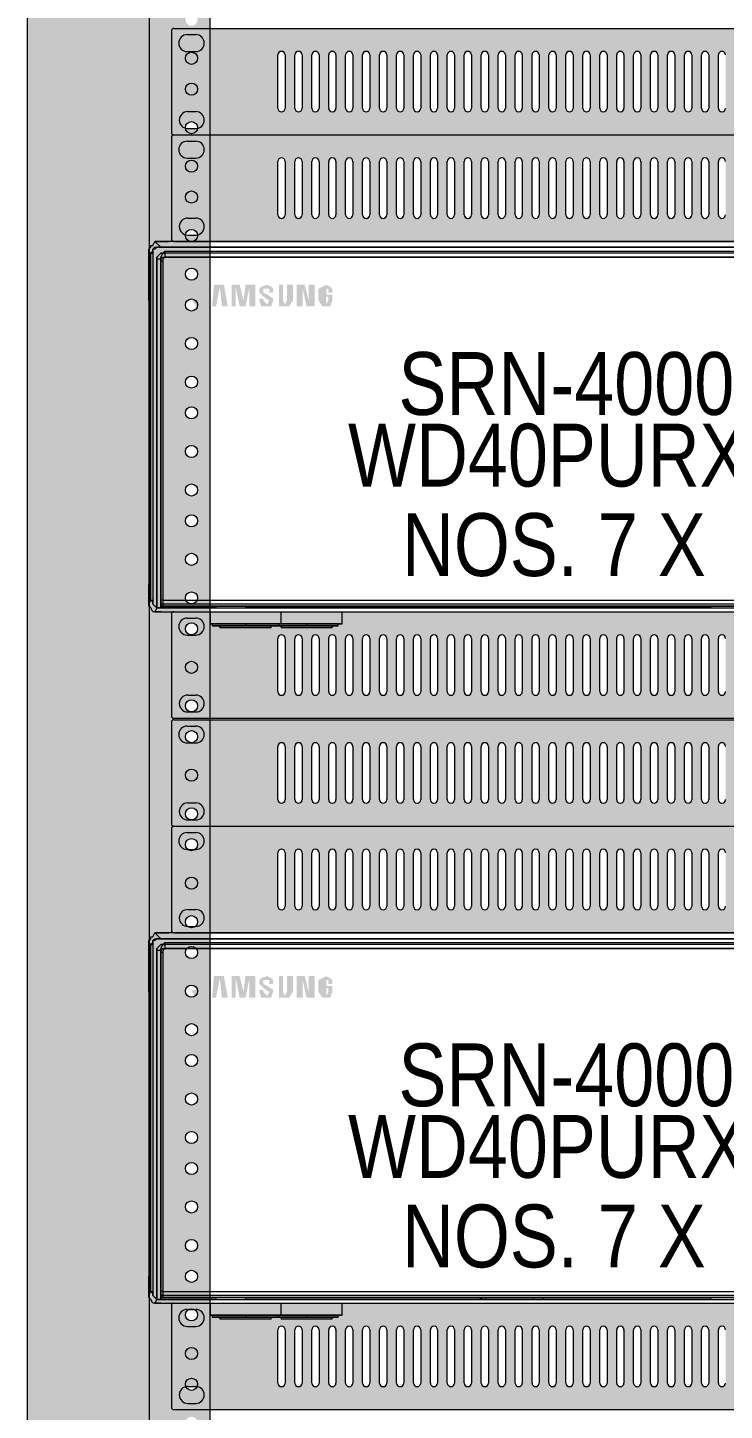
# Model space of a CAD drawing. Header units: millimetres. Extents: x 11706 to 18081, y 7308 to 12674.
# Drawn here: x 15917 to 16152.8, y 8729.1 to 9196.8 of the extents above; entities that cross this region are included whole.
import ezdxf
from ezdxf.enums import TextEntityAlignment as Align

# ---------------------------------------------------------------- set-up
doc = ezdxf.new("R2010")
doc.units = ezdxf.units.MM
doc.layers.get('0').update_dxf_attribs({"lineweight": 0})
doc.layers.add('H', color=7, linetype='Continuous')
doc.styles.get("Standard").update_dxf_attribs({"font": 'ARIALN.TTF'})

# ---------------------------------------------------------------- blocks, each defined once
blk = doc.blocks.new('ND-6842')
h = blk.add_hatch(color=9)
h.dxf.hatch_style = 1
h.paths.add_polyline_path([(2857.57, 7259.12), (2257.57, 7259.12), (2257.57, 5286.22), (2857.57, 5286.22)])
h.paths.add_polyline_path([(2807.57, 7209.12), (2807.57, 5336.22), (2307.57, 5336.22), (2307.57, 7209.12)], flags=16)
h = blk.add_hatch(color=9)
h.dxf.hatch_style = 1
h.paths.add_polyline_path([(2332.57, 7209.12), (2307.57, 7209.12), (2307.57, 5336.22), (2332.57, 5336.22)])
h.paths.add_polyline_path([(2322.57, 5345.52, -1), (2327.57, 5345.52, -1)], flags=16)
h.paths.add_polyline_path([(2322.57, 5361.4, -1), (2327.57, 5361.4, -1)], flags=16)
h.paths.add_polyline_path([(2322.57, 5377.27, -1), (2327.57, 5377.27, -1)], flags=16)
h.paths.add_polyline_path([(2322.57, 5389.97, -1), (2327.57, 5389.97, -1)], flags=16)
h.paths.add_polyline_path([(2322.57, 5405.85, -1), (2327.57, 5405.85, -1)], flags=16)
h.paths.add_polyline_path([(2322.57, 5421.72, -1), (2327.57, 5421.72, -1)], flags=16)
h.paths.add_polyline_path([(2322.57, 5434.42, -1), (2327.57, 5434.42, -1)], flags=16)
h.paths.add_polyline_path([(2322.57, 5450.3, -1), (2327.57, 5450.3, -1)], flags=16)
h.paths.add_polyline_path([(2322.57, 5466.17, -1), (2327.57, 5466.17, -1)], flags=16)
h.paths.add_polyline_path([(2322.57, 5478.87, -1), (2327.57, 5478.87, -1)], flags=16)
h.paths.add_polyline_path([(2322.57, 5494.75, -1), (2327.57, 5494.75, -1)], flags=16)
h.paths.add_polyline_path([(2322.57, 5510.62, -1), (2327.57, 5510.62, -1)], flags=16)
h.paths.add_polyline_path([(2322.57, 5523.32, -1), (2327.57, 5523.32, -1)], flags=16)
h.paths.add_polyline_path([(2322.57, 5539.2, -1), (2327.57, 5539.2, -1)], flags=16)
h.paths.add_polyline_path([(2322.57, 5555.07, -1), (2327.57, 5555.07, -1)], flags=16)
h.paths.add_polyline_path([(2322.57, 5567.77, -1), (2327.57, 5567.77, -1)], flags=16)
h.paths.add_polyline_path([(2322.57, 5583.65, -1), (2327.57, 5583.65, -1)], flags=16)
h.paths.add_polyline_path([(2322.57, 5599.52, -1), (2327.57, 5599.52, -1)], flags=16)
h.paths.add_polyline_path([(2322.57, 5612.22, -1), (2327.57, 5612.22, -1)], flags=16)
h.paths.add_polyline_path([(2322.57, 5628.1, -1), (2327.57, 5628.1, -1)], flags=16)
h.paths.add_polyline_path([(2322.57, 5643.97, -1), (2327.57, 5643.97, -1)], flags=16)
h.paths.add_polyline_path([(2322.57, 5656.67, -1), (2327.57, 5656.67, -1)], flags=16)
h.paths.add_polyline_path([(2322.57, 5672.55, -1), (2327.57, 5672.55, -1)], flags=16)
h.paths.add_polyline_path([(2322.57, 5688.42, -1), (2327.57, 5688.42, -1)], flags=16)
h.paths.add_polyline_path([(2322.57, 5701.12, -1), (2327.57, 5701.12, -1)], flags=16)
h.paths.add_polyline_path([(2322.57, 5717, -1), (2327.57, 5717, -1)], flags=16)
h.paths.add_polyline_path([(2322.57, 5732.87, -1), (2327.57, 5732.87, -1)], flags=16)
h.paths.add_polyline_path([(2322.57, 5745.57, -1), (2327.57, 5745.57, -1)], flags=16)
h.paths.add_polyline_path([(2322.57, 5761.45, -1), (2327.57, 5761.45, -1)], flags=16)
h.paths.add_polyline_path([(2322.57, 5777.32, -1), (2327.57, 5777.32, -1)], flags=16)
h.paths.add_polyline_path([(2322.57, 5790.02, -1), (2327.57, 5790.02, -1)], flags=16)
h.paths.add_polyline_path([(2322.57, 5805.9, -1), (2327.57, 5805.9, -1)], flags=16)
h.paths.add_polyline_path([(2322.57, 5821.77, -1), (2327.57, 5821.77, -1)], flags=16)
h.paths.add_polyline_path([(2322.57, 5834.47, -1), (2327.57, 5834.47, -1)], flags=16)
h.paths.add_polyline_path([(2322.57, 5850.35, -1), (2327.57, 5850.35, -1)], flags=16)
h.paths.add_polyline_path([(2322.57, 5866.22, -1), (2327.57, 5866.22, -1)], flags=16)
h.paths.add_polyline_path([(2322.57, 5878.92, -1), (2327.57, 5878.92, -1)], flags=16)
h.paths.add_polyline_path([(2322.57, 5894.8, -1), (2327.57, 5894.8, -1)], flags=16)
h.paths.add_polyline_path([(2322.57, 5910.67, -1), (2327.57, 5910.67, -1)], flags=16)
h.paths.add_polyline_path([(2322.57, 5923.37, -1), (2327.57, 5923.37, -1)], flags=16)
h.paths.add_polyline_path([(2322.57, 5939.25, -1), (2327.57, 5939.25, -1)], flags=16)
h.paths.add_polyline_path([(2322.57, 5955.12, -1), (2327.57, 5955.12, -1)], flags=16)
h.paths.add_polyline_path([(2322.57, 5967.82, -1), (2327.57, 5967.82, -1)], flags=16)
h.paths.add_polyline_path([(2322.57, 5983.7, -1), (2327.57, 5983.7, -1)], flags=16)
h.paths.add_polyline_path([(2322.57, 5999.57, -1), (2327.57, 5999.57, -1)], flags=16)
h.paths.add_polyline_path([(2322.57, 6012.27, -1), (2327.57, 6012.27, -1)], flags=16)
h.paths.add_polyline_path([(2322.57, 6028.15, -1), (2327.57, 6028.15, -1)], flags=16)
h.paths.add_polyline_path([(2322.57, 6044.02, -1), (2327.57, 6044.02, -1)], flags=16)
h.paths.add_polyline_path([(2322.57, 6056.72, -1), (2327.57, 6056.72, -1)], flags=16)
h.paths.add_polyline_path([(2322.57, 6072.6, -1), (2327.57, 6072.6, -1)], flags=16)
h.paths.add_polyline_path([(2322.57, 6088.47, -1), (2327.57, 6088.47, -1)], flags=16)
h.paths.add_polyline_path([(2322.57, 6101.17, -1), (2327.57, 6101.17, -1)], flags=16)
h.paths.add_polyline_path([(2322.57, 6117.05, -1), (2327.57, 6117.05, -1)], flags=16)
h.paths.add_polyline_path([(2322.57, 6132.92, -1), (2327.57, 6132.92, -1)], flags=16)
h.paths.add_polyline_path([(2322.57, 6145.62, -1), (2327.57, 6145.62, -1)], flags=16)
h.paths.add_polyline_path([(2322.57, 6161.5, -1), (2327.57, 6161.5, -1)], flags=16)
h.paths.add_polyline_path([(2322.57, 6177.37, -1), (2327.57, 6177.37, -1)], flags=16)
h.paths.add_polyline_path([(2322.57, 6190.07, -1), (2327.57, 6190.07, -1)], flags=16)
h.paths.add_polyline_path([(2322.57, 6205.95, -1), (2327.57, 6205.95, -1)], flags=16)
h.paths.add_polyline_path([(2322.57, 6221.82, -1), (2327.57, 6221.82, -1)], flags=16)
h.paths.add_polyline_path([(2322.57, 6234.52, -1), (2327.57, 6234.52, -1)], flags=16)
h.paths.add_polyline_path([(2322.57, 6250.4, -1), (2327.57, 6250.4, -1)], flags=16)
h.paths.add_polyline_path([(2322.57, 6266.27, -1), (2327.57, 6266.27, -1)], flags=16)
h.paths.add_polyline_path([(2322.57, 6278.97, -1), (2327.57, 6278.97, -1)], flags=16)
h.paths.add_polyline_path([(2322.57, 6294.85, -1), (2327.57, 6294.85, -1)], flags=16)
h.paths.add_polyline_path([(2322.57, 6310.72, -1), (2327.57, 6310.72, -1)], flags=16)
h.paths.add_polyline_path([(2322.57, 6323.42, -1), (2327.57, 6323.42, -1)], flags=16)
h.paths.add_polyline_path([(2322.57, 6339.3, -1), (2327.57, 6339.3, -1)], flags=16)
h.paths.add_polyline_path([(2322.57, 6355.17, -1), (2327.57, 6355.17, -1)], flags=16)
h.paths.add_polyline_path([(2322.57, 6367.87, -1), (2327.57, 6367.87, -1)], flags=16)
h.paths.add_polyline_path([(2322.57, 6383.75, -1), (2327.57, 6383.75, -1)], flags=16)
h.paths.add_polyline_path([(2322.57, 6399.62, -1), (2327.57, 6399.62, -1)], flags=16)
h.paths.add_polyline_path([(2322.57, 6412.32, -1), (2327.57, 6412.32, -1)], flags=16)
h.paths.add_polyline_path([(2322.57, 6428.2, -1), (2327.57, 6428.2, -1)], flags=16)
h.paths.add_polyline_path([(2322.57, 6444.07, -1), (2327.57, 6444.07, -1)], flags=16)
h.paths.add_polyline_path([(2322.57, 6456.77, -1), (2327.57, 6456.77, -1)], flags=16)
h.paths.add_polyline_path([(2322.57, 6472.65, -1), (2327.57, 6472.65, -1)], flags=16)
h.paths.add_polyline_path([(2322.57, 6488.52, -1), (2327.57, 6488.52, -1)], flags=16)
h.paths.add_polyline_path([(2322.57, 6501.22, -1), (2327.57, 6501.22, -1)], flags=16)
h.paths.add_polyline_path([(2322.57, 6517.1, -1), (2327.57, 6517.1, -1)], flags=16)
h.paths.add_polyline_path([(2322.57, 6532.97, -1), (2327.57, 6532.97, -1)], flags=16)
h.paths.add_polyline_path([(2322.57, 6545.67, -1), (2327.57, 6545.67, -1)], flags=16)
h.paths.add_polyline_path([(2322.57, 6561.55, -1), (2327.57, 6561.55, -1)], flags=16)
h.paths.add_polyline_path([(2322.57, 6577.42, -1), (2327.57, 6577.42, -1)], flags=16)
h.paths.add_polyline_path([(2322.57, 6590.12, -1), (2327.57, 6590.12, -1)], flags=16)
h.paths.add_polyline_path([(2322.57, 6606, -1), (2327.57, 6606, -1)], flags=16)
h.paths.add_polyline_path([(2322.57, 6621.87, -1), (2327.57, 6621.87, -1)], flags=16)
h.paths.add_polyline_path([(2322.57, 6634.57, -1), (2327.57, 6634.57, -1)], flags=16)
h.paths.add_polyline_path([(2322.57, 6650.45, -1), (2327.57, 6650.45, -1)], flags=16)
h.paths.add_polyline_path([(2322.57, 6666.32, -1), (2327.57, 6666.32, -1)], flags=16)
h.paths.add_polyline_path([(2322.57, 6679.02, -1), (2327.57, 6679.02, -1)], flags=16)
h.paths.add_polyline_path([(2322.57, 6694.9, -1), (2327.57, 6694.9, -1)], flags=16)
h.paths.add_polyline_path([(2322.57, 6710.77, -1), (2327.57, 6710.77, -1)], flags=16)
h.paths.add_polyline_path([(2322.57, 6723.47, -1), (2327.57, 6723.47, -1)], flags=16)
h.paths.add_polyline_path([(2322.57, 6739.35, -1), (2327.57, 6739.35, -1)], flags=16)
h.paths.add_polyline_path([(2322.57, 6755.22, -1), (2327.57, 6755.22, -1)], flags=16)
h.paths.add_polyline_path([(2322.57, 6767.92, -1), (2327.57, 6767.92, -1)], flags=16)
h.paths.add_polyline_path([(2322.57, 6783.8, -1), (2327.57, 6783.8, -1)], flags=16)
h.paths.add_polyline_path([(2322.57, 6799.67, -1), (2327.57, 6799.67, -1)], flags=16)
h.paths.add_polyline_path([(2322.57, 6812.37, -1), (2327.57, 6812.37, -1)], flags=16)
h.paths.add_polyline_path([(2322.57, 6828.25, -1), (2327.57, 6828.25, -1)], flags=16)
h.paths.add_polyline_path([(2322.57, 6844.12, -1), (2327.57, 6844.12, -1)], flags=16)
h.paths.add_polyline_path([(2322.57, 6856.82, -1), (2327.57, 6856.82, -1)], flags=16)
h.paths.add_polyline_path([(2322.57, 6872.7, -1), (2327.57, 6872.7, -1)], flags=16)
h.paths.add_polyline_path([(2322.57, 6888.57, -1), (2327.57, 6888.57, -1)], flags=16)
h.paths.add_polyline_path([(2322.57, 6901.27, -1), (2327.57, 6901.27, -1)], flags=16)
h.paths.add_polyline_path([(2322.57, 6917.15, -1), (2327.57, 6917.15, -1)], flags=16)
h.paths.add_polyline_path([(2322.57, 6933.02, -1), (2327.57, 6933.02, -1)], flags=16)
h.paths.add_polyline_path([(2322.57, 6945.72, -1), (2327.57, 6945.72, -1)], flags=16)
h.paths.add_polyline_path([(2322.57, 6961.6, -1), (2327.57, 6961.6, -1)], flags=16)
h.paths.add_polyline_path([(2322.57, 6977.47, -1), (2327.57, 6977.47, -1)], flags=16)
h.paths.add_polyline_path([(2322.57, 6990.17, -1), (2327.57, 6990.17, -1)], flags=16)
h.paths.add_polyline_path([(2322.57, 7006.05, -1), (2327.57, 7006.05, -1)], flags=16)
h.paths.add_polyline_path([(2322.57, 7021.92, -1), (2327.57, 7021.92, -1)], flags=16)
h.paths.add_polyline_path([(2322.57, 7034.62, -1), (2327.57, 7034.62, -1)], flags=16)
h.paths.add_polyline_path([(2322.57, 7050.5, -1), (2327.57, 7050.5, -1)], flags=16)
h.paths.add_polyline_path([(2322.57, 7066.37, -1), (2327.57, 7066.37, -1)], flags=16)
h.paths.add_polyline_path([(2322.57, 7079.07, -1), (2327.57, 7079.07, -1)], flags=16)
h.paths.add_polyline_path([(2322.57, 7094.95, -1), (2327.57, 7094.95, -1)], flags=16)
h.paths.add_polyline_path([(2322.57, 7110.82, -1), (2327.57, 7110.82, -1)], flags=16)
h.paths.add_polyline_path([(2322.57, 7123.52, -1), (2327.57, 7123.52, -1)], flags=16)
h.paths.add_polyline_path([(2322.57, 7139.4, -1), (2327.57, 7139.4, -1)], flags=16)
h.paths.add_polyline_path([(2322.57, 7155.27, -1), (2327.57, 7155.27, -1)], flags=16)
h.paths.add_polyline_path([(2322.57, 7167.97, -1), (2327.57, 7167.97, -1)], flags=16)
h.paths.add_polyline_path([(2322.57, 7183.85, -1), (2327.57, 7183.85, -1)], flags=16)
h.paths.add_polyline_path([(2322.57, 7199.72, -1), (2327.57, 7199.72, -1)], flags=16)
at = {"lineweight": 0}
for p, q in [((2257.57, 5286.22), (2257.57, 7259.12)), ((2307.57, 7209.12), (2307.57, 5336.22)), ((2332.57, 7209.12), (2332.57, 5336.22))]:
    blk.add_line(p, q, dxfattribs=at)
for centre in [(2325.07, 6145.62), (2325.07, 6132.92), (2325.07, 6117.05), (2325.07, 6101.17), (2325.07, 6088.47), (2325.07, 6072.6), (2325.07, 6056.72), (2325.07, 6044.02), (2325.07, 6028.15), (2325.07, 6012.27), (2325.07, 5999.57), (2325.07, 5983.7), (2325.07, 5967.82), (2325.07, 5955.12), (2325.07, 5939.25), (2325.07, 5923.37), (2325.07, 5910.67), (2325.07, 5894.8), (2325.07, 5878.92), (2325.07, 5866.22), (2325.07, 5850.35), (2325.07, 5834.47), (2325.07, 5821.77), (2325.07, 5805.9), (2325.07, 5790.02), (2325.07, 5777.32), (2325.07, 5761.45), (2325.07, 5745.57), (2325.07, 5732.87), (2325.07, 5717), (2325.07, 5701.12), (2325.07, 5688.42), (2325.07, 5672.55), (2325.07, 5656.67), (2325.07, 5643.97), (2325.07, 5628.1), (2325.07, 5612.22), (2325.07, 5599.52)]:
    blk.add_circle(centre, 2.5, dxfattribs=at)
blk = doc.blocks.new('1U BLANK')
h = blk.add_hatch(color=8)
h.dxf.hatch_style = 1
h.paths.add_polyline_path([(2550.16, 3748.77, 0.414214), (2549.16, 3749.77), (2068.16, 3749.77, 0.414214), (2067.16, 3748.77), (2067.16, 3706.77, 0.414214), (2068.16, 3705.77), (2549.16, 3705.77, 0.414214), (2550.16, 3706.77)])
h.paths.add_polyline_path([(2314.16, 3738.77, -1), (2317.16, 3738.77), (2317.16, 3716.77, -1), (2314.16, 3716.77)], flags=16)
h.paths.add_polyline_path([(2303.16, 3716.77, -1), (2300.16, 3716.77), (2300.16, 3738.77, -1), (2303.16, 3738.77)], flags=16)
h.paths.add_polyline_path([(2321.16, 3738.77, -1), (2324.16, 3738.77), (2324.16, 3716.77, -1), (2321.16, 3716.77)], flags=16)
h.paths.add_polyline_path([(2296.16, 3716.77, -1), (2293.16, 3716.77), (2293.16, 3738.77, -1), (2296.16, 3738.77)], flags=16)
h.paths.add_polyline_path([(2328.16, 3738.77, -1), (2331.16, 3738.77), (2331.16, 3716.77, -1), (2328.16, 3716.77)], flags=16)
h.paths.add_polyline_path([(2289.16, 3716.77, -1), (2286.16, 3716.77), (2286.16, 3738.77, -1), (2289.16, 3738.77)], flags=16)
h.paths.add_polyline_path([(2335.16, 3738.77, -1), (2338.16, 3738.77), (2338.16, 3716.77, -1), (2335.16, 3716.77)], flags=16)
h.paths.add_polyline_path([(2282.16, 3716.77, -1), (2279.16, 3716.77), (2279.16, 3738.77, -1), (2282.16, 3738.77)], flags=16)
h.paths.add_polyline_path([(2342.16, 3738.77, -1), (2345.16, 3738.77), (2345.16, 3716.77, -1), (2342.16, 3716.77)], flags=16)
h.paths.add_polyline_path([(2275.16, 3716.77, -1), (2272.16, 3716.77), (2272.16, 3738.77, -1), (2275.16, 3738.77)], flags=16)
h.paths.add_polyline_path([(2349.16, 3738.77, -1), (2352.16, 3738.77), (2352.16, 3716.77, -1), (2349.16, 3716.77)], flags=16)
h.paths.add_polyline_path([(2268.16, 3716.77, -1), (2265.16, 3716.77), (2265.16, 3738.77, -1), (2268.16, 3738.77)], flags=16)
h.paths.add_polyline_path([(2356.16, 3738.77, -1), (2359.16, 3738.77), (2359.16, 3716.77, -1), (2356.16, 3716.77)], flags=16)
h.paths.add_polyline_path([(2261.16, 3716.77, -1), (2258.16, 3716.77), (2258.16, 3738.77, -1), (2261.16, 3738.77)], flags=16)
h.paths.add_polyline_path([(2363.16, 3738.77, -1), (2366.16, 3738.77), (2366.16, 3716.77, -1), (2363.16, 3716.77)], flags=16)
h.paths.add_polyline_path([(2254.16, 3716.77, -1), (2251.16, 3716.77), (2251.16, 3738.77, -1), (2254.16, 3738.77)], flags=16)
h.paths.add_polyline_path([(2370.16, 3738.77, -1), (2373.16, 3738.77), (2373.16, 3716.77, -1), (2370.16, 3716.77)], flags=16)
h.paths.add_polyline_path([(2247.16, 3716.77, -1), (2244.16, 3716.77), (2244.16, 3738.77, -1), (2247.16, 3738.77)], flags=16)
h.paths.add_polyline_path([(2377.16, 3738.77, -1), (2380.16, 3738.77), (2380.16, 3716.77, -1), (2377.16, 3716.77)], flags=16)
h.paths.add_polyline_path([(2240.16, 3716.77, -1), (2237.16, 3716.77), (2237.16, 3738.77, -1), (2240.16, 3738.77)], flags=16)
h.paths.add_polyline_path([(2384.16, 3738.77, -1), (2387.16, 3738.77), (2387.16, 3716.77, -1), (2384.16, 3716.77)], flags=16)
h.paths.add_polyline_path([(2233.16, 3716.77, -1), (2230.16, 3716.77), (2230.16, 3738.77, -1), (2233.16, 3738.77)], flags=16)
h.paths.add_polyline_path([(2391.16, 3738.77, -1), (2394.16, 3738.77), (2394.16, 3716.77, -1), (2391.16, 3716.77)], flags=16)
h.paths.add_polyline_path([(2226.16, 3716.77, -1), (2223.16, 3716.77), (2223.16, 3738.77, -1), (2226.16, 3738.77)], flags=16)
h.paths.add_polyline_path([(2398.16, 3738.77, -1), (2401.16, 3738.77), (2401.16, 3716.77, -1), (2398.16, 3716.77)], flags=16)
h.paths.add_polyline_path([(2219.16, 3716.77, -1), (2216.16, 3716.77), (2216.16, 3738.77, -1), (2219.16, 3738.77)], flags=16)
h.paths.add_polyline_path([(2405.16, 3738.77, -1), (2408.16, 3738.77), (2408.16, 3716.77, -1), (2405.16, 3716.77)], flags=16)
h.paths.add_polyline_path([(2212.16, 3716.77, -1), (2209.16, 3716.77), (2209.16, 3738.77, -1), (2212.16, 3738.77)], flags=16)
h.paths.add_polyline_path([(2412.16, 3738.77, -1), (2415.16, 3738.77), (2415.16, 3716.77, -1), (2412.16, 3716.77)], flags=16)
h.paths.add_polyline_path([(2205.16, 3716.77, -1), (2202.16, 3716.77), (2202.16, 3738.77, -1), (2205.16, 3738.77)], flags=16)
h.paths.add_polyline_path([(2419.16, 3738.77, -1), (2422.16, 3738.77), (2422.16, 3716.77, -1), (2419.16, 3716.77)], flags=16)
h.paths.add_polyline_path([(2198.16, 3716.77, -1), (2195.16, 3716.77), (2195.16, 3738.77, -1), (2198.16, 3738.77)], flags=16)
h.paths.add_polyline_path([(2426.16, 3738.77, -1), (2429.16, 3738.77), (2429.16, 3716.77, -1), (2426.16, 3716.77)], flags=16)
h.paths.add_polyline_path([(2191.16, 3716.77, -1), (2188.16, 3716.77), (2188.16, 3738.77, -1), (2191.16, 3738.77)], flags=16)
h.paths.add_polyline_path([(2433.16, 3738.77, -1), (2436.16, 3738.77), (2436.16, 3716.77, -1), (2433.16, 3716.77)], flags=16)
h.paths.add_polyline_path([(2184.16, 3716.77, -1), (2181.16, 3716.77), (2181.16, 3738.77, -1), (2184.16, 3738.77)], flags=16)
h.paths.add_polyline_path([(2440.16, 3738.77, -1), (2443.16, 3738.77), (2443.16, 3716.77, -1), (2440.16, 3716.77)], flags=16)
h.paths.add_polyline_path([(2177.16, 3716.77, -1), (2174.16, 3716.77), (2174.16, 3738.77, -1), (2177.16, 3738.77)], flags=16)
h.paths.add_polyline_path([(2447.16, 3738.77, -1), (2450.16, 3738.77), (2450.16, 3716.77, -1), (2447.16, 3716.77)], flags=16)
h.paths.add_polyline_path([(2170.16, 3716.77, -1), (2167.16, 3716.77), (2167.16, 3738.77, -1), (2170.16, 3738.77)], flags=16)
h.paths.add_polyline_path([(2454.16, 3738.77, -1), (2457.16, 3738.77), (2457.16, 3716.77, -1), (2454.16, 3716.77)], flags=16)
h.paths.add_polyline_path([(2163.16, 3716.77, -1), (2160.16, 3716.77), (2160.16, 3738.77, -1), (2163.16, 3738.77)], flags=16)
h.paths.add_polyline_path([(2461.16, 3738.77, -1), (2464.16, 3738.77), (2464.16, 3716.77, -1), (2461.16, 3716.77)], flags=16)
h.paths.add_polyline_path([(2156.16, 3716.77, -1), (2153.16, 3716.77), (2153.16, 3738.77, -1), (2156.16, 3738.77)], flags=16)
h.paths.add_polyline_path([(2468.16, 3738.77, -1), (2471.16, 3738.77), (2471.16, 3716.77, -1), (2468.16, 3716.77)], flags=16)
h.paths.add_polyline_path([(2149.16, 3716.77, -1), (2146.16, 3716.77), (2146.16, 3738.77, -1), (2149.16, 3738.77)], flags=16)
h.paths.add_polyline_path([(2475.16, 3738.77, -1), (2478.16, 3738.77), (2478.16, 3716.77, -1), (2475.16, 3716.77)], flags=16)
h.paths.add_polyline_path([(2142.16, 3716.77, -1), (2139.16, 3716.77), (2139.16, 3738.77, -1), (2142.16, 3738.77)], flags=16)
h.paths.add_polyline_path([(2482.16, 3738.77, -1), (2485.16, 3738.77), (2485.16, 3716.77, -1), (2482.16, 3716.77)], flags=16)
h.paths.add_polyline_path([(2135.16, 3716.77, -1), (2132.16, 3716.77), (2132.16, 3738.77, -1), (2135.16, 3738.77)], flags=16)
h.paths.add_polyline_path([(2489.16, 3738.77, -1), (2492.16, 3738.77), (2492.16, 3716.77, -1), (2489.16, 3716.77)], flags=16)
h.paths.add_polyline_path([(2128.16, 3716.77, -1), (2125.16, 3716.77), (2125.16, 3738.77, -1), (2128.16, 3738.77)], flags=16)
h.paths.add_polyline_path([(2496.16, 3738.77, -1), (2499.16, 3738.77), (2499.16, 3716.77, -1), (2496.16, 3716.77)], flags=16)
h.paths.add_polyline_path([(2121.16, 3716.77, -1), (2118.16, 3716.77), (2118.16, 3738.77, -1), (2121.16, 3738.77)], flags=16)
h.paths.add_polyline_path([(2503.16, 3738.77, -1), (2506.16, 3738.77), (2506.16, 3716.77, -1), (2503.16, 3716.77)], flags=16)
h.paths.add_polyline_path([(2114.16, 3716.77, -1), (2111.16, 3716.77), (2111.16, 3738.77, -1), (2114.16, 3738.77)], flags=16)
h.paths.add_polyline_path([(2536.61, 3711.87, -0.414214), (2540.11, 3715.37), (2543.41, 3715.37, -1), (2543.41, 3708.37), (2540.11, 3708.37, -0.414214)], flags=16)
h.paths.add_polyline_path([(2536.61, 3743.67, -0.414214), (2540.11, 3747.17), (2543.61, 3747.17, -1), (2543.61, 3740.17), (2540.11, 3740.17, -0.414214)], flags=16)
h.paths.add_polyline_path([(2080.71, 3711.87, -0.414214), (2077.21, 3708.37), (2073.91, 3708.37, -1), (2073.91, 3715.37), (2077.21, 3715.37, -0.414214)], flags=16)
h.paths.add_polyline_path([(2077.21, 3740.17), (2073.71, 3740.17, -1), (2073.71, 3747.17), (2077.21, 3747.17, -0.414214), (2080.71, 3743.67, -0.414214)], flags=16)
at = {"color": 7}
for p, q in [((2067.16, 3748.77), (2067.16, 3706.77)), ((2068.16, 3749.77), (2549.16, 3749.77)), ((2073.71, 3747.17), (2077.21, 3747.17)), ((2073.71, 3740.17), (2077.21, 3740.17)), ((2111.16, 3716.77), (2111.16, 3738.77)), ((2114.16, 3738.77), (2114.16, 3716.77)), ((2118.16, 3716.77), (2118.16, 3738.77)), ((2121.16, 3738.77), (2121.16, 3716.77)), ((2125.16, 3716.77), (2125.16, 3738.77)), ((2128.16, 3738.77), (2128.16, 3716.77)), ((2132.16, 3716.77), (2132.16, 3738.77)), ((2135.16, 3738.77), (2135.16, 3716.77)), ((2139.16, 3716.77), (2139.16, 3738.77)), ((2142.16, 3738.77), (2142.16, 3716.77)), ((2146.16, 3716.77), (2146.16, 3738.77)), ((2149.16, 3738.77), (2149.16, 3716.77)), ((2153.16, 3716.77), (2153.16, 3738.77)), ((2156.16, 3738.77), (2156.16, 3716.77)), ((2160.16, 3716.77), (2160.16, 3738.77)), ((2163.16, 3738.77), (2163.16, 3716.77)), ((2167.16, 3716.77), (2167.16, 3738.77)), ((2170.16, 3738.77), (2170.16, 3716.77)), ((2174.16, 3716.77), (2174.16, 3738.77)), ((2177.16, 3738.77), (2177.16, 3716.77)), ((2181.16, 3716.77), (2181.16, 3738.77)), ((2184.16, 3738.77), (2184.16, 3716.77)), ((2188.16, 3716.77), (2188.16, 3738.77)), ((2191.16, 3738.77), (2191.16, 3716.77)), ((2195.16, 3716.77), (2195.16, 3738.77)), ((2198.16, 3738.77), (2198.16, 3716.77)), ((2202.16, 3716.77), (2202.16, 3738.77)), ((2205.16, 3738.77), (2205.16, 3716.77)), ((2209.16, 3716.77), (2209.16, 3738.77)), ((2212.16, 3738.77), (2212.16, 3716.77)), ((2216.16, 3716.77), (2216.16, 3738.77)), ((2219.16, 3738.77), (2219.16, 3716.77)), ((2223.16, 3716.77), (2223.16, 3738.77)), ((2226.16, 3738.77), (2226.16, 3716.77)), ((2230.16, 3716.77), (2230.16, 3738.77)), ((2233.16, 3738.77), (2233.16, 3716.77)), ((2237.16, 3716.77), (2237.16, 3738.77)), ((2240.16, 3738.77), (2240.16, 3716.77)), ((2244.16, 3716.77), (2244.16, 3738.77)), ((2247.16, 3738.77), (2247.16, 3716.77)), ((2251.16, 3716.77), (2251.16, 3738.77)), ((2254.16, 3738.77), (2254.16, 3716.77)), ((2258.16, 3716.77), (2258.16, 3738.77)), ((2261.16, 3738.77), (2261.16, 3716.77)), ((2265.16, 3716.77), (2265.16, 3738.77)), ((2268.16, 3738.77), (2268.16, 3716.77)), ((2272.16, 3716.77), (2272.16, 3738.77)), ((2275.16, 3738.77), (2275.16, 3716.77)), ((2279.16, 3716.77), (2279.16, 3738.77)), ((2282.16, 3738.77), (2282.16, 3716.77)), ((2286.16, 3716.77), (2286.16, 3738.77)), ((2289.16, 3738.77), (2289.16, 3716.77)), ((2293.16, 3716.77), (2293.16, 3738.77)), ((2073.91, 3715.37), (2077.21, 3715.37)), ((2073.91, 3708.37), (2077.21, 3708.37)), ((2068.16, 3705.77), (2549.16, 3705.77))]:
    blk.add_line(p, q, dxfattribs=at)
for centre, radius, start, end in [((2068.16, 3748.77), 1, 90, 180), ((2073.71, 3743.67), 3.5, 90, 270), ((2077.21, 3743.67), 3.5, 0, 90), ((2077.21, 3743.67), 3.5, 270, 0), ((2112.66, 3738.77), 1.5, 0, 180), ((2119.66, 3738.77), 1.5, 0, 180), ((2126.66, 3738.77), 1.5, 0, 180), ((2133.66, 3738.77), 1.5, 0, 180), ((2140.66, 3738.77), 1.5, 0, 180), ((2147.66, 3738.77), 1.5, 0, 180), ((2154.66, 3738.77), 1.5, 0, 180), ((2161.66, 3738.77), 1.5, 0, 180), ((2168.66, 3738.77), 1.5, 0, 180), ((2175.66, 3738.77), 1.5, 0, 180), ((2182.66, 3738.77), 1.5, 0, 180), ((2189.66, 3738.77), 1.5, 0, 180), ((2196.66, 3738.77), 1.5, 0, 180), ((2203.66, 3738.77), 1.5, 0, 180), ((2210.66, 3738.77), 1.5, 0, 180), ((2217.66, 3738.77), 1.5, 0, 180), ((2224.66, 3738.77), 1.5, 0, 180), ((2231.66, 3738.77), 1.5, 0, 180), ((2238.66, 3738.77), 1.5, 0, 180), ((2245.66, 3738.77), 1.5, 0, 180), ((2252.66, 3738.77), 1.5, 0, 180), ((2259.66, 3738.77), 1.5, 0, 180), ((2266.66, 3738.77), 1.5, 0, 180), ((2273.66, 3738.77), 1.5, 0, 180), ((2280.66, 3738.77), 1.5, 0, 180), ((2287.66, 3738.77), 1.5, 0, 180), ((2294.66, 3738.77), 1.5, 0, 180), ((2073.91, 3711.87), 3.5, 90, 270), ((2077.21, 3711.87), 3.5, 0, 90), ((2112.66, 3716.77), 1.5, 180, 0), ((2119.66, 3716.77), 1.5, 180, 0), ((2126.66, 3716.77), 1.5, 180, 0), ((2133.66, 3716.77), 1.5, 180, 0), ((2140.66, 3716.77), 1.5, 180, 0), ((2147.66, 3716.77), 1.5, 180, 0), ((2154.66, 3716.77), 1.5, 180, 0), ((2161.66, 3716.77), 1.5, 180, 0), ((2168.66, 3716.77), 1.5, 180, 0), ((2175.66, 3716.77), 1.5, 180, 0), ((2182.66, 3716.77), 1.5, 180, 0), ((2189.66, 3716.77), 1.5, 180, 0), ((2196.66, 3716.77), 1.5, 180, 0), ((2203.66, 3716.77), 1.5, 180, 0), ((2210.66, 3716.77), 1.5, 180, 0), ((2217.66, 3716.77), 1.5, 180, 0), ((2224.66, 3716.77), 1.5, 180, 0), ((2231.66, 3716.77), 1.5, 180, 0), ((2238.66, 3716.77), 1.5, 180, 0), ((2245.66, 3716.77), 1.5, 180, 0), ((2252.66, 3716.77), 1.5, 180, 0), ((2259.66, 3716.77), 1.5, 180, 0), ((2266.66, 3716.77), 1.5, 180, 0), ((2273.66, 3716.77), 1.5, 180, 0), ((2280.66, 3716.77), 1.5, 180, 0), ((2287.66, 3716.77), 1.5, 180, 0), ((2294.66, 3716.77), 1.5, 180, 0), ((2077.21, 3711.87), 3.5, 270, 0), ((2068.16, 3706.77), 1, 180, 270)]:
    blk.add_arc(centre, radius, start, end, dxfattribs=at)
blk = doc.blocks.new('SRN-4000')
at = {"layer": 'H', "lineweight": 0}
for points in [[(2960.61, -2439.78), (2959.95, -2441.11), (2959.28, -2439.78), (2959.28, -2439.11), (2957.28, -2439.11), (2957.28, -2439.78), (2958.61, -2441.78), (2959.95, -2441.78), (2961.95, -2441.78), (2962.61, -2439.78), (2962.61, -2439.11), (2961.28, -2437.78), (2959.28, -2437.11), (2959.28, -2435.78), (2959.95, -2435.78), (2960.61, -2435.78), (2960.61, -2437.11), (2962.61, -2437.11), (2962.61, -2435.78), (2961.28, -2434.44), (2959.95, -2434.44), (2958.61, -2435.11), (2957.28, -2435.78), (2957.28, -2437.11), (2959.28, -2438.44)], [(2966.61, -2435.11), (2965.28, -2441.78), (2963.95, -2441.78), (2964.61, -2434.44), (2967.95, -2434.44), (2969.28, -2441.78), (2967.28, -2441.78)], [(2976.61, -2435.11), (2975.28, -2441.78), (2973.28, -2441.78), (2971.95, -2435.11), (2971.95, -2441.78), (2970.61, -2441.78), (2970.61, -2434.44), (2973.28, -2434.44), (2974.61, -2439.78), (2975.28, -2434.44), (2978.61, -2434.44), (2978.61, -2441.78), (2976.61, -2441.78)], [(2983.28, -2439.78), (2982.61, -2441.11), (2981.28, -2439.78), (2981.28, -2439.11), (2979.95, -2439.11), (2979.95, -2439.78), (2980.61, -2441.78), (2982.61, -2441.78), (2983.95, -2441.78), (2984.61, -2439.78), (2984.61, -2439.11), (2982.61, -2437.78), (2981.28, -2437.11), (2981.28, -2435.78), (2982.61, -2435.78), (2983.28, -2435.78), (2983.28, -2437.11), (2984.61, -2437.11), (2984.61, -2435.78), (2983.95, -2435.11), (2982.61, -2434.44), (2980.61, -2435.11), (2979.95, -2435.78), (2979.95, -2437.11), (2981.28, -2438.44)], [(2988.61, -2441.11), (2989.28, -2439.78), (2989.28, -2434.44), (2991.28, -2434.44), (2991.28, -2439.78), (2989.95, -2441.78), (2988.61, -2441.78), (2986.61, -2441.78), (2986.61, -2439.78), (2986.61, -2434.44), (2987.95, -2434.44), (2987.95, -2439.78)], [(2996.61, -2439.78), (2996.61, -2434.44), (2998.61, -2434.44), (2998.61, -2441.78), (2995.95, -2441.78), (2994.61, -2435.78), (2994.61, -2441.78), (2992.61, -2441.78), (2992.61, -2434.44), (2995.28, -2434.44)], [(3002.61, -2441.11), (3003.28, -2439.78), (3003.28, -2438.44), (3002.61, -2438.44), (3002.61, -2437.78), (3004.61, -2437.78), (3004.61, -2439.11), (3004.61, -2439.78), (3003.95, -2441.78), (3002.61, -2441.78), (3001.28, -2441.78), (2999.95, -2439.78), (2999.95, -2439.11), (2999.95, -2437.11), (2999.95, -2435.78), (3001.28, -2435.11), (3002.61, -2434.44), (3003.95, -2435.11), (3004.61, -2435.78), (3004.61, -2437.11), (3003.28, -2437.11), (3003.28, -2435.78), (3002.61, -2435.78), (3002.61, -2437.11), (3002.61, -2439.78)]]:
    blk.add_hatch(color=8, dxfattribs=at).paths.add_polyline_path(points)
for points in [[(2942.61, -2423.11), (2942.61, -2422.44), (2943.28, -2421.78), (2943.28, -2421.11), (2943.95, -2421.11), (2944.61, -2419.78)], [(2943.28, -2423.78), (2943.95, -2423.11), (2943.95, -2422.44), (2944.61, -2421.78), (2945.28, -2421.78), (2946.61, -2421.78)], [(2946.61, -2421.78), (2945.28, -2421.78), (2944.61, -2422.44), (2943.95, -2422.44), (2943.95, -2423.11), (2943.95, -2423.78)], [(2944.61, -2419.78), (2949.28, -2419.78)], [(3351.28, -2419.78), (2944.61, -2419.78)], [(2944.61, -2419.78), (2946.61, -2421.78)], [(3349.28, -2421.78), (2946.61, -2421.78)], [(2946.61, -2421.78), (3349.28, -2421.78)], [(2946.61, -2421.78), (2946.61, -2421.78), (2946.61, -2421.78)], [(3072.61, -2419.78), (3072.61, -2419.78), (3072.61, -2419.78), (3073.28, -2419.78), (3074.61, -2419.78), (3075.28, -2419.78), (3075.28, -2419.78), (3075.95, -2419.78), (3076.61, -2419.78), (3076.61, -2419.78), (3076.61, -2419.78), (3076.61, -2419.78), (3077.28, -2419.78), (3077.28, -2419.78), (3078.61, -2419.78), (3079.28, -2419.78), (3079.95, -2419.78), (3080.61, -2419.78), (3081.28, -2419.78), (3082.61, -2419.78), (3082.61, -2419.78), (3082.61, -2419.78), (3082.61, -2419.78), (3082.61, -2419.78), (3081.28, -2419.78), (3081.28, -2419.78), (3080.61, -2419.78), (3079.95, -2419.78), (3079.28, -2419.78), (3078.61, -2419.78), (3077.28, -2419.78), (3076.61, -2419.78), (3075.95, -2419.78), (3075.28, -2419.78), (3073.28, -2419.78), (3072.61, -2419.78), (3071.28, -2419.78), (3070.61, -2419.78), (3069.28, -2419.78), (3068.61, -2419.78), (3067.95, -2419.78), (3067.28, -2419.78), (3067.28, -2419.78)], [(3077.28, -2419.78), (3076.61, -2419.78), (3076.61, -2419.78), (3076.61, -2419.78), (3075.95, -2419.78), (3075.28, -2419.78), (3074.61, -2419.78), (3073.28, -2419.78), (3073.28, -2419.78), (3072.61, -2419.78), (3072.61, -2419.78), (3072.61, -2419.78), (3072.61, -2419.78), (3072.61, -2419.78), (3071.95, -2419.78), (3071.28, -2419.78), (3070.61, -2419.78), (3069.28, -2419.78), (3068.61, -2419.78), (3067.95, -2419.78), (3067.95, -2419.78), (3067.28, -2419.78), (3067.28, -2419.78), (3067.28, -2419.78), (3067.28, -2419.78), (3067.28, -2419.78), (3067.28, -2419.78), (3067.95, -2419.78), (3067.95, -2419.78), (3068.61, -2419.78), (3069.28, -2419.78), (3070.61, -2419.78), (3071.95, -2419.78), (3072.61, -2419.78), (3073.28, -2419.78), (3075.28, -2419.78), (3075.95, -2419.78), (3077.28, -2419.78), (3078.61, -2419.78), (3079.95, -2419.78), (3080.61, -2419.78), (3081.28, -2419.78), (3082.61, -2419.78), (3082.61, -2419.78), (3083.28, -2419.78)], [(3067.28, -2419.78), (3067.28, -2419.78), (3067.28, -2419.78), (3067.28, -2419.78)], [(3067.28, -2419.78), (3067.28, -2419.78), (3067.95, -2419.78), (3068.61, -2419.78), (3069.28, -2419.78), (3070.61, -2419.78), (3071.95, -2419.78), (3072.61, -2419.78), (3073.28, -2419.78), (3074.61, -2419.78), (3075.28, -2419.78), (3075.95, -2419.78), (3076.61, -2419.78), (3077.28, -2419.78)], [(3083.28, -2419.78), (3082.61, -2419.78), (3082.61, -2419.78), (3081.28, -2419.78), (3079.95, -2419.78), (3079.28, -2419.78), (3078.61, -2419.78), (3077.28, -2419.78), (3075.95, -2419.78), (3075.28, -2419.78), (3074.61, -2419.78), (3073.28, -2419.78), (3072.61, -2419.78), (3072.61, -2419.78)], [(3072.61, -2419.78), (3072.61, -2419.78), (3072.61, -2419.78)], [(3077.28, -2419.78), (3077.28, -2419.78), (3077.28, -2419.78), (3077.28, -2419.78)], [(3083.28, -2419.78), (3083.28, -2419.78), (3083.28, -2419.78), (3083.28, -2419.78), (3083.28, -2419.78)], [(3086.61, -2419.78), (3089.28, -2419.78), (3092.61, -2419.78)], [(3091.28, -2419.78), (3088.61, -2419.78), (3086.61, -2419.78)], [(3100.61, -2419.78), (3095.95, -2419.78), (3091.28, -2419.78)], [(3092.61, -2419.78), (3094.61, -2419.78), (3095.95, -2419.78)], [(3095.95, -2419.78), (3097.28, -2419.78), (3099.28, -2419.78)], [(3099.28, -2419.78), (3102.61, -2419.78), (3104.61, -2419.78)], [(3104.61, -2419.78), (3103.28, -2419.78), (3100.61, -2419.78)], [(3110.61, -2419.78), (3109.28, -2419.78), (3109.28, -2419.78)], [(3109.28, -2419.78), (3112.61, -2419.78), (3115.28, -2419.78)], [(3119.28, -2419.78), (3114.61, -2419.78), (3110.61, -2419.78)], [(3115.28, -2419.78), (3115.28, -2419.78), (3115.28, -2419.78)], [(3115.28, -2419.78), (3117.28, -2419.78), (3119.28, -2419.78)], [(3119.28, -2419.78), (3122.61, -2419.78), (3124.61, -2419.78)], [(3122.61, -2419.78), (3120.61, -2419.78), (3119.28, -2419.78)], [(3124.61, -2419.78), (3123.28, -2419.78), (3122.61, -2419.78)], [(3124.61, -2419.78), (3127.28, -2419.78), (3128.61, -2419.78)], [(3134.61, -2419.78), (3129.28, -2419.78), (3124.61, -2419.78)], [(3128.61, -2419.78), (3131.95, -2419.78), (3134.61, -2419.78)], [(3128.61, -2419.78), (3128.61, -2419.78), (3128.61, -2419.78)], [(3134.61, -2419.78), (3134.61, -2419.78), (3134.61, -2419.78)], [(2942.61, -2439.78), (2942.61, -2423.11)], [(2942.61, -2423.11), (2942.61, -2542.44)], [(2943.28, -2423.78), (2942.61, -2423.11)], [(2943.28, -2423.78), (2943.28, -2423.78), (2943.95, -2423.78)], [(2943.28, -2541.11), (2943.28, -2423.78)], [(2943.95, -2423.78), (2943.95, -2541.11)], [(2946.61, -2529.78), (2946.61, -2529.78)], [(2946.61, -2531.78), (2946.61, -2529.78)], [(2946.61, -2531.78), (2946.61, -2531.78)], [(2946.61, -2533.11), (2946.61, -2533.11)], [(2942.61, -2542.44), (2942.61, -2535.78)], [(2942.61, -2542.44), (2943.28, -2541.11)], [(2944.61, -2545.11), (2943.95, -2545.11), (2943.28, -2543.78), (2943.28, -2543.78), (2942.61, -2543.11), (2942.61, -2542.44)], [(2943.28, -2541.11), (2943.28, -2541.11), (2943.95, -2541.11)], [(2945.28, -2543.78), (2944.61, -2543.11), (2943.95, -2542.44), (2943.95, -2541.78), (2943.28, -2541.11)], [(2943.95, -2541.11), (2943.95, -2541.78), (2943.95, -2542.44), (2944.61, -2543.11), (2945.28, -2543.11)], [(2945.28, -2543.78), (2944.61, -2545.11)], [(2945.28, -2543.78), (2945.28, -2543.11), (2945.28, -2543.11)], [(2945.28, -2543.11), (2945.28, -2543.11), (2945.28, -2543.11)], [(2945.28, -2543.11), (2945.28, -2543.78), (2946.61, -2543.78)], [(2945.28, -2543.78), (2945.28, -2543.11), (2945.28, -2543.11)], [(2945.28, -2543.78), (2965.28, -2543.78)], [(2945.28, -2543.78), (2945.28, -2543.78)], [(2946.61, -2543.78), (2945.28, -2543.78)], [(2945.28, -2543.78), (2945.28, -2543.78), (2945.28, -2543.78)], [(2945.28, -2543.78), (2946.61, -2543.78), (2946.61, -2543.78)], [(2946.61, -2543.78), (2946.61, -2543.78)], [(2965.28, -2543.78), (2946.61, -2543.78)], [(2946.61, -2543.78), (2946.61, -2543.78)], [(2965.28, -2543.78), (2975.28, -2543.78)], [(3132.61, -2543.78), (2975.28, -2543.78)], [(2975.28, -2543.78), (3132.61, -2543.78)], [(3055.28, -2543.78), (3056.61, -2543.78)], [(3056.61, -2543.78), (3072.61, -2543.78)], [(3056.61, -2543.78), (3056.61, -2543.78)], [(3075.95, -2543.78), (3072.61, -2543.78)], [(3132.61, -2543.78), (3142.61, -2543.78)], [(2946.61, -2545.11), (2944.61, -2545.11)], [(2944.61, -2545.11), (3351.28, -2545.11)], [(2963.28, -2545.11), (2963.28, -2549.11)], [(2987.28, -2549.11), (2987.28, -2545.11)], [(3007.95, -2549.11), (3007.95, -2545.11)], [(2963.28, -2549.11), (2963.95, -2549.11)], [(2987.28, -2549.11), (2987.28, -2549.11), (2986.61, -2549.11), (2985.28, -2549.11), (2984.61, -2549.11), (2983.28, -2549.11), (2982.61, -2549.11), (2980.61, -2549.11), (2979.28, -2549.11), (2976.61, -2549.11), (2975.28, -2549.11), (2973.28, -2549.11), (2971.28, -2549.11), (2969.28, -2549.11), (2967.95, -2549.11), (2967.28, -2549.11), (2965.28, -2549.11), (2964.61, -2549.11), (2963.95, -2549.11), (2963.28, -2549.11), (2963.28, -2549.11)], [(2963.95, -2549.11), (2963.95, -2549.11), (2963.95, -2549.11), (2964.61, -2549.11), (2965.28, -2549.11), (2967.28, -2549.11), (2968.61, -2549.11), (2969.28, -2549.11), (2971.95, -2549.11), (2973.28, -2549.11), (2975.28, -2549.11), (2976.61, -2549.11), (2978.61, -2549.11), (2980.61, -2549.11), (2981.28, -2549.11), (2983.28, -2549.11), (2984.61, -2549.11), (2985.28, -2549.11), (2986.61, -2549.11), (2986.61, -2549.11), (2986.61, -2549.11)], [(2963.95, -2549.11), (2963.95, -2549.78)], [(2963.95, -2549.78), (2964.61, -2549.78)], [(2986.61, -2549.78), (2985.28, -2549.78), (2985.28, -2549.78), (2984.61, -2549.78), (2983.95, -2549.78), (2982.61, -2549.78), (2980.61, -2549.78), (2979.28, -2549.78), (2977.28, -2549.78), (2975.95, -2549.78), (2974.61, -2549.78), (2972.61, -2549.78), (2971.28, -2549.78), (2969.28, -2549.78), (2967.95, -2549.78), (2966.61, -2549.78), (2965.28, -2549.78), (2964.61, -2549.78), (2964.61, -2549.78), (2963.95, -2549.78)], [(2964.61, -2549.78), (2964.61, -2549.78), (2965.28, -2549.78), (2965.28, -2549.78), (2967.28, -2549.78), (2967.95, -2549.78), (2969.28, -2549.78), (2971.28, -2549.78), (2972.61, -2549.78), (2974.61, -2549.78), (2975.95, -2549.78), (2977.28, -2549.78), (2979.28, -2549.78), (2980.61, -2549.78), (2982.61, -2549.78), (2983.28, -2549.78), (2984.61, -2549.78), (2984.61, -2549.78), (2985.28, -2549.78), (2985.28, -2549.78)], [(2966.61, -2549.78), (2966.61, -2550.44)], [(2983.95, -2550.44), (2983.95, -2550.44), (2983.28, -2550.44), (2982.61, -2550.44), (2981.28, -2550.44), (2980.61, -2550.44), (2979.28, -2550.44), (2977.28, -2550.44), (2975.95, -2550.44), (2974.61, -2550.44), (2972.61, -2550.44), (2971.28, -2550.44), (2969.28, -2550.44), (2968.61, -2550.44), (2967.95, -2550.44), (2967.28, -2550.44), (2966.61, -2550.44), (2966.61, -2550.44)], [(2975.28, -2549.11), (2975.28, -2549.78)], [(2975.28, -2549.11), (2975.28, -2549.11), (2975.28, -2549.11)], [(2975.28, -2549.78), (2975.28, -2549.78), (2975.28, -2549.78)], [(2983.95, -2550.44), (2983.95, -2549.78)], [(2985.28, -2549.78), (2986.61, -2549.78)], [(2985.28, -2549.78), (2986.61, -2549.78), (2987.28, -2549.78), (2987.95, -2549.78), (2989.28, -2549.78), (2991.28, -2549.78), (2992.61, -2549.78), (2994.61, -2549.78), (2995.95, -2549.78), (2998.61, -2549.78), (2999.95, -2549.78), (3001.28, -2549.78), (3003.28, -2549.78), (3003.95, -2549.78), (3004.61, -2549.78), (3005.28, -2549.78), (3006.61, -2549.78), (3006.61, -2549.78)], [(2986.61, -2549.11), (2987.28, -2549.11)], [(2986.61, -2549.11), (2987.95, -2549.11), (2989.28, -2549.11), (2991.28, -2549.11), (2992.61, -2549.11), (2994.61, -2549.11), (2995.95, -2549.11), (2997.28, -2549.11), (2999.28, -2549.11), (3001.28, -2549.11), (3002.61, -2549.11), (3003.95, -2549.11), (3005.28, -2549.11), (3006.61, -2549.11), (3007.28, -2549.11), (3007.28, -2549.11), (3007.28, -2549.11)], [(2986.61, -2549.78), (2986.61, -2549.11)], [(3006.61, -2549.78), (3006.61, -2549.78), (3006.61, -2549.78), (3005.28, -2549.78), (3004.61, -2549.78), (3003.28, -2549.78), (3002.61, -2549.78), (3000.61, -2549.78), (2999.28, -2549.78), (2997.28, -2549.78), (2995.28, -2549.78), (2993.28, -2549.78), (2991.95, -2549.78), (2990.61, -2549.78), (2988.61, -2549.78), (2987.95, -2549.78), (2987.28, -2549.78), (2986.61, -2549.78)], [(3007.95, -2549.11), (3007.28, -2549.11), (3007.28, -2549.11), (3006.61, -2549.11), (3005.28, -2549.11), (3003.95, -2549.11), (3002.61, -2549.11), (3000.61, -2549.11), (2999.28, -2549.11), (2997.28, -2549.11), (2995.28, -2549.11), (2993.28, -2549.11), (2991.95, -2549.11), (2989.28, -2549.11), (2987.95, -2549.11), (2987.28, -2549.11)], [(2987.28, -2549.78), (2987.28, -2550.44)], [(3004.61, -2550.44), (3004.61, -2550.44), (3003.95, -2550.44), (3003.28, -2550.44), (3002.61, -2550.44), (3001.28, -2550.44), (2999.95, -2550.44), (2998.61, -2550.44), (2996.61, -2550.44), (2995.28, -2550.44), (2993.28, -2550.44), (2991.95, -2550.44), (2990.61, -2550.44), (2989.28, -2550.44), (2988.61, -2550.44), (2987.95, -2550.44), (2987.28, -2550.44), (2987.28, -2550.44)], [(2995.95, -2549.11), (2995.95, -2549.78)], [(2995.95, -2549.11), (2995.95, -2549.11), (2995.95, -2549.11)], [(2995.95, -2549.78), (2995.95, -2549.78), (2995.95, -2549.78)], [(3004.61, -2550.44), (3004.61, -2549.78)], [(3006.61, -2549.78), (3006.61, -2549.11)], [(3006.61, -2549.78), (3006.61, -2549.78)], [(3007.28, -2549.11), (3007.95, -2549.11)]]:
    blk.add_lwpolyline(points, dxfattribs=at)
at = {"layer": 'H', "color": 8, "lineweight": 0}
for points in [[(2945.28, -2425.78), (2945.28, -2425.11), (2946.61, -2423.78), (2947.28, -2423.78), (2947.95, -2423.11)], [(2947.95, -2423.78), (2947.28, -2423.78), (2946.61, -2423.78), (2945.28, -2425.11), (2945.28, -2425.78)], [(2945.28, -2425.78), (2945.28, -2543.11)], [(2945.28, -2543.11), (2945.28, -2425.78)], [(2945.28, -2425.78), (2945.28, -2425.78), (2945.28, -2425.78)], [(2946.61, -2425.78), (2945.28, -2425.78)], [(2947.95, -2423.78), (2947.28, -2423.78), (2946.61, -2425.11), (2946.61, -2425.78), (2946.61, -2426.44)], [(2946.61, -2425.78), (2946.61, -2425.11), (2946.61, -2425.11), (2947.28, -2423.78), (2947.95, -2423.78)], [(2946.61, -2426.44), (2946.61, -2425.78), (2947.28, -2425.11), (2947.28, -2425.11), (2947.95, -2425.11)], [(2946.61, -2425.78), (2946.61, -2529.78)], [(2946.61, -2426.44), (2946.61, -2426.44)], [(2946.61, -2426.44), (2946.61, -2533.11)], [(2946.61, -2541.11), (2946.61, -2426.44)], [(2947.28, -2426.44), (2946.61, -2426.44), (2946.61, -2426.44)], [(2947.95, -2425.11), (2947.95, -2425.11), (2947.28, -2425.78), (2947.28, -2425.78), (2947.28, -2426.44)], [(2947.28, -2426.44), (2947.28, -2541.11)], [(2947.95, -2423.11), (3307.95, -2423.11)], [(2947.95, -2423.11), (2947.95, -2423.78), (2947.95, -2423.78)], [(3307.95, -2423.78), (2947.95, -2423.78)], [(2947.95, -2423.78), (2947.95, -2425.11)], [(3307.95, -2423.78), (2947.95, -2423.78)], [(2947.95, -2423.78), (2947.95, -2423.78)], [(3307.95, -2423.78), (2947.95, -2423.78)], [(2947.95, -2425.11), (3307.28, -2425.11)], [(2947.95, -2425.11), (2947.95, -2425.11), (2947.95, -2425.11)], [(3307.28, -2425.11), (2947.95, -2425.11)], [(2946.61, -2531.78), (2946.61, -2541.78)], [(2946.61, -2533.11), (2946.61, -2542.44)], [(2946.61, -2533.11), (2946.61, -2542.44)], [(2946.61, -2542.44), (2946.61, -2541.78), (2946.61, -2541.11)], [(2947.28, -2541.11), (2946.61, -2541.11), (2946.61, -2541.11)], [(2946.61, -2541.78), (2946.61, -2541.78)], [(2946.61, -2543.78), (2946.61, -2541.78)], [(2946.61, -2542.44), (2946.61, -2542.44)], [(2947.28, -2542.44), (2946.61, -2542.44), (2946.61, -2542.44)], [(2946.61, -2542.44), (2946.61, -2543.11)], [(2947.28, -2543.11), (2946.61, -2543.11), (2946.61, -2543.11)], [(2947.28, -2543.11), (2946.61, -2543.11), (2946.61, -2543.11)], [(2946.61, -2543.11), (2946.61, -2543.11), (2947.28, -2543.11)], [(2946.61, -2543.11), (2946.61, -2543.11), (2946.61, -2543.11), (2946.61, -2543.11)], [(2947.28, -2541.11), (2947.28, -2541.78), (2947.28, -2542.44)], [(2947.28, -2541.11), (3308.61, -2541.11)], [(3308.61, -2542.44), (2947.28, -2542.44)], [(2947.28, -2542.44), (2947.28, -2543.11)], [(2947.28, -2543.11), (3308.61, -2543.11)], [(2947.28, -2543.11), (2947.28, -2543.11)], [(2947.28, -2543.11), (2947.28, -2543.11)], [(3308.61, -2543.11), (2947.28, -2543.11)], [(2947.28, -2543.11), (2947.28, -2543.11), (2947.28, -2543.11)], [(2947.28, -2543.11), (2947.28, -2543.11), (2947.28, -2543.11)], [(2947.28, -2543.11), (2947.28, -2543.11)], [(2947.95, -2543.11), (2947.95, -2543.11)], [(2947.95, -2543.11), (2965.28, -2543.11)], [(2965.28, -2543.11), (2965.28, -2543.78), (2965.28, -2543.78)], [(2965.28, -2543.11), (2965.28, -2543.11)], [(2975.28, -2543.11), (2975.28, -2543.78), (2975.28, -2543.78)], [(2975.28, -2543.11), (2975.28, -2543.11), (2975.28, -2543.11)], [(2975.28, -2543.11), (2991.95, -2543.11)], [(2991.95, -2543.11), (2991.95, -2543.11), (2991.95, -2543.11)], [(2992.61, -2543.11), (3054.61, -2543.11)], [(2992.61, -2543.11), (2992.61, -2543.11)], [(3054.61, -2543.11), (3054.61, -2543.11), (3054.61, -2543.11)], [(3055.28, -2543.11), (3055.28, -2543.11), (3054.61, -2543.11)], [(3054.61, -2543.11), (3054.61, -2543.11)], [(3054.61, -2543.11), (3055.28, -2543.11)], [(3054.61, -2543.11), (3054.61, -2543.11), (3054.61, -2543.11), (3054.61, -2543.11), (3054.61, -2543.11), (3054.61, -2543.11), (3054.61, -2543.11), (3054.61, -2543.11), (3054.61, -2543.11), (3054.61, -2543.11), (3054.61, -2543.11), (3054.61, -2543.11), (3054.61, -2543.11), (3054.61, -2543.11), (3054.61, -2543.11), (3054.61, -2543.11), (3054.61, -2543.11), (3054.61, -2543.11), (3054.61, -2543.11), (3054.61, -2543.11), (3054.61, -2543.11), (3054.61, -2543.11), (3054.61, -2543.11), (3054.61, -2543.11), (3054.61, -2543.11), (3054.61, -2543.11), (3054.61, -2543.11), (3054.61, -2543.11), (3054.61, -2543.11), (3054.61, -2543.11), (3054.61, -2543.11), (3054.61, -2543.11), (3054.61, -2543.11), (3054.61, -2543.11), (3054.61, -2543.11), (3054.61, -2543.11), (3054.61, -2543.11), (3054.61, -2543.78), (3054.61, -2543.78), (3054.61, -2543.78), (3054.61, -2543.78), (3054.61, -2543.78), (3054.61, -2543.78), (3054.61, -2543.78), (3054.61, -2543.78), (3054.61, -2543.78), (3054.61, -2543.78), (3054.61, -2543.78), (3054.61, -2543.78), (3054.61, -2543.78), (3054.61, -2543.78), (3054.61, -2543.78), (3054.61, -2543.78), (3054.61, -2543.78), (3055.28, -2543.78)], [(3055.28, -2543.11), (3055.28, -2543.11), (3055.28, -2543.11)], [(3056.61, -2543.11), (3055.28, -2543.11)], [(3055.28, -2543.78), (3055.28, -2543.11)], [(3056.61, -2543.78), (3056.61, -2543.11)], [(3072.61, -2543.11), (3072.61, -2543.78)], [(3075.95, -2543.11), (3131.95, -2543.11)], [(3075.95, -2543.11), (3075.95, -2543.11)], [(3075.95, -2543.11), (3075.95, -2543.11), (3075.95, -2543.78)], [(3131.95, -2543.11), (3131.95, -2543.11)], [(3132.61, -2543.11), (3132.61, -2543.78), (3132.61, -2543.78)]]:
    blk.add_lwpolyline(points, dxfattribs=at)

msp = doc.modelspace()

# ---------------------------------------------------------------- block references
at = {"color": 1, "xscale": 0.8213333333333326, "yscale": 0.8213333333333326, "zscale": 0.8213333333333326}
msp.add_blockref('ND-6842', (14062.83, 4138.85), dxfattribs=at)
at = {"xscale": 0.8188679245283076, "yscale": 0.8188679245283076, "zscale": 0.8188679245283076}
for p in [(14272.95, 6126.01), (14272.95, 6089.98), (14272.95, 5928.66), (14272.95, 5892.15), (14272.95, 5856.12), (14272.95, 5694.8)]:
    msp.add_blockref('1U BLANK', p, dxfattribs=at)
for p in [(13015.49, 11544.29), (13015.49, 11310.43)]:
    msp.add_blockref('SRN-4000', p)

# ---------------------------------------------------------------- texts
for s, p in [('SRN-4000P2T NVR', (16150.71, 9065.82)), ('NOS. 7 X  HDD 4TB', (16153.91, 9011.32)), ('SRN-4000P2T NVR', (16150.71, 8831.96)), ('NOS. 7 X  HDD 4TB', (16153.91, 8777.46))]:
    msp.add_text(s, height=21.25).set_placement(p, align=Align.CENTER)
at = {"color": 134}
for p in [(16155.29, 9041.59), (16155.29, 8807.74)]:
    msp.add_text('WD40PURX-64GVNY0 ', height=21.25, dxfattribs=at).set_placement(p, align=Align.CENTER)

doc.saveas('drawing.dxf')
